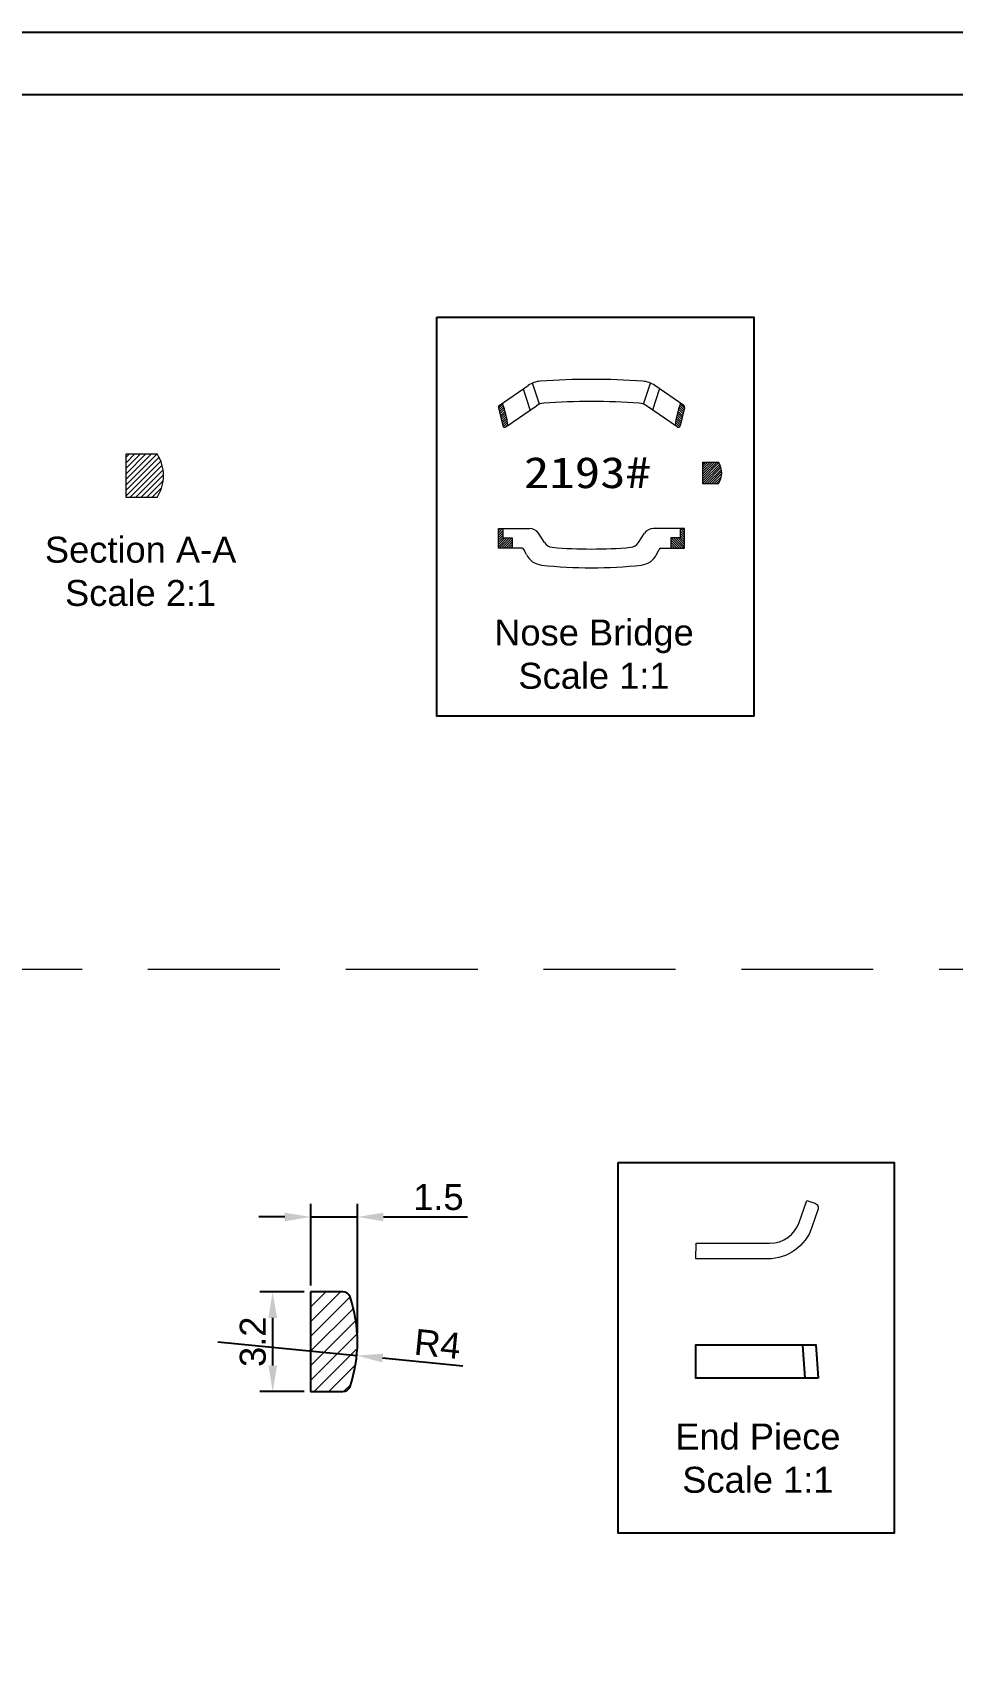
# Model space of a CAD drawing. Header units: millimetres. Extents: x 1399 to 2555, y 1196 to 1555.
# Drawn here: x 2257.5 to 2346.1, y 1397.6 to 1554.6 of the extents above; entities that cross this region are included whole.
import ezdxf

# ---------------------------------------------------------------- set-up
doc = ezdxf.new("R2010")
doc.units = ezdxf.units.MM
doc.linetypes.add('HIDDEN', pattern=[9.525, 6.35, -3.175])
doc.layers.add('Dimension', color=3, linetype='Continuous')
doc.layers.add('Text', color=4, linetype='Continuous')
doc.layers.add('Hatch', color=6, linetype='Continuous', lineweight=18)
doc.layers.add('绘图层', color=7, linetype='Continuous', lineweight=15)
doc.styles.get("Standard").update_dxf_attribs({"font": 'arial.ttf'})
doc.styles.add('宋体', font='SimSun.ttf')
doc.styles.add('样式 1', font='romant.shx')
doc.dimstyles.new('ISO-25', dxfattribs={"dimtxt": 2.5, "dimasz": 2.5, "dimexe": 1.25, "dimexo": 0.625, "dimtad": 1, "dimtxsty": 'Standard', "dimcen": 2.5, "dimadec": 0, "dimazin": 0, "dimtfac": 1, "dimtmove": 0, "dimatfit": 3, "dimfxl": 1, "dimarcsym": 0})
doc.dimstyles.new('ISO-25$0', dxfattribs={"dimtxt": 2.5, "dimasz": 2.5, "dimexe": 0.5, "dimexo": 1, "dimgap": 1, "dimtad": 0, "dimtih": 1, "dimtoh": 1, "dimdec": 1, "dimzin": 10, "dimdsep": 46, "dimlunit": 6, "dimtxsty": '样式 1', "dimcen": 0, "dimclrd": 256, "dimclre": 256, "dimclrt": 7, "dimazin": 0, "dimtfac": 1, "dimtdec": 1, "dimtofl": 0, "dimtmove": 0, "dimatfit": 0, "dimfxl": 1, "dimtolj": 1, "dimtzin": 10, "dimarcsym": 0})

# ---------------------------------------------------------------- blocks, each defined once
blk = doc.blocks.new('*D213')
at = {"layer": 'Defpoints', "color": 0, "transparency": 16777216}
for p in [(2284.29, 1433.26), (2280.63, 1423.66), (2284.29, 1423.66)]:
    blk.add_point(p, dxfattribs=at)
at = {"layer": 'Dimension', "color": 0, "lineweight": -2, "transparency": 16777216}
for p, q in [((2283.66, 1433.26), (2279.38, 1433.26)), ((2280.63, 1430.76), (2280.63, 1426.16)), ((2283.66, 1423.66), (2279.38, 1423.66))]:
    blk.add_line(p, q, dxfattribs=at)
at = {"layer": 'Dimension', "color": 0, "transparency": 16777216}
for points in [[(2280.22, 1430.76), (2281.05, 1430.76), (2280.63, 1433.26)], [(2280.22, 1426.16), (2281.05, 1426.16), (2280.63, 1423.66)]]:
    blk.add_solid(points, dxfattribs=at)
at = {"layer": 'Dimension', "color": 0, "transparency": 16777216, "insert": (2278.73, 1428.46), "char_height": 2.5, "attachment_point": 5, "rotation": 90}
blk.add_mtext('3.2', dxfattribs=at)
blk = doc.blocks.new('*D214')
at = {"layer": 'Defpoints', "color": 0, "transparency": 16777216}
for p in [(2288.79, 1440.48), (2284.29, 1433.26), (2288.79, 1428.63)]:
    blk.add_point(p, dxfattribs=at)
at = {"layer": 'Dimension', "color": 0, "lineweight": -2, "transparency": 16777216}
for p, q in [((2284.29, 1433.88), (2284.29, 1441.73)), ((2288.79, 1429.26), (2288.79, 1441.73)), ((2281.79, 1440.48), (2279.29, 1440.48)), ((2284.29, 1440.48), (2288.79, 1440.48)), ((2291.29, 1440.48), (2299.38, 1440.48))]:
    blk.add_line(p, q, dxfattribs=at)
at = {"layer": 'Dimension', "color": 0, "transparency": 16777216}
for points in [[(2281.79, 1440.89), (2281.79, 1440.06), (2284.29, 1440.48)], [(2291.29, 1440.89), (2291.29, 1440.06), (2288.79, 1440.48)]]:
    blk.add_solid(points, dxfattribs=at)
at = {"layer": 'Dimension', "color": 0, "transparency": 16777216, "insert": (2296.59, 1442.38), "char_height": 2.5, "attachment_point": 5}
blk.add_mtext('1.5', dxfattribs=at)
blk = doc.blocks.new('*D215')
at = {"layer": 'Defpoints', "color": 0, "transparency": 16777216}
for p in [(2275.35, 1428.46), (2288.73, 1427.13)]:
    blk.add_point(p, dxfattribs=at)
at = {"layer": 'Dimension', "color": 0, "lineweight": -2, "transparency": 16777216}
for p, q in [((2275.35, 1428.46), (2288.73, 1427.13)), ((2298.95, 1426.12), (2291.22, 1426.89))]:
    blk.add_line(p, q, dxfattribs=at)
at = {"layer": 'Dimension', "color": 0, "transparency": 16777216}
blk.add_solid([(2291.26, 1427.3), (2291.18, 1426.47), (2288.73, 1427.13)], dxfattribs=at)
at = {"layer": 'Dimension', "color": 0, "transparency": 16777216, "insert": (2296.51, 1428.25), "char_height": 2.5, "attachment_point": 5, "rotation": 354.3395}
blk.add_mtext('R4', dxfattribs=at)

msp = doc.modelspace()

# ---------------------------------------------------------------- hatches: boundary and pattern name
at = {"lineweight": 9}
h = msp.add_hatch(dxfattribs=at)
h.set_pattern_fill('ANSI31', color=1, scale=0.05, style=0)
h.set_pattern_definition([(45, (913.98046, 953.68709), (-0.112253202, 0.112253202), [])])
h.paths.add_polyline_path([(2302.37744, 1518.38857, -0.309275888), (2302.45761, 1518.59968), (2302.78358, 1518.82653, -0.049033149), (2303.28735, 1516.74048), (2303.08911, 1516.60252, -0.527561928), (2302.78045, 1516.71973)])
h = msp.add_hatch(dxfattribs=at)
h.set_pattern_fill('ANSI31', color=1, scale=0.05, style=0)
h.set_pattern_definition([(135, (3708.6867, 953.68709), (0.112253202, 0.112253202), [])])
h.paths.add_polyline_path([(2320.28972, 1518.38857, 0.309275888), (2320.20955, 1518.59968), (2319.88358, 1518.82653, 0.049033149), (2319.37981, 1516.74048), (2319.57805, 1516.60252, 0.527561928), (2319.8867, 1516.71973)])
h = msp.add_hatch(dxfattribs=at)
h.set_pattern_fill('ANSI31', color=6, scale=3, style=0)
h.set_pattern_definition([(45, (-12607.78997, -4037.4472), (-0.265165043, 0.265165043), [])])
edge = h.paths.add_edge_path()
edge.add_arc((2266.13612, 1511.88074), 3.975, 328.1092082, 391.8907918)
edge.add_line((2269.51112, 1513.98074), (2266.51112, 1513.98074))
edge.add_line((2266.51112, 1513.98074), (2266.51112, 1509.78074))
edge.add_line((2266.51112, 1509.78074), (2269.51112, 1509.78074))
h = msp.add_hatch(dxfattribs=at)
h.set_pattern_fill('ANSI31', color=1, scale=0.05, style=0)
h.set_pattern_definition([(45, (911.74379, 952.60715), (-0.112253202, 0.112253202), [])])
edge = h.paths.add_edge_path()
edge.add_arc((2321.88167, 1512.13964), 1.9875, 328.1092082, 391.8907918)
edge.add_line((2323.56917, 1513.18964), (2322.06917, 1513.18964))
edge.add_line((2322.06917, 1513.18964), (2322.06917, 1511.08964))
edge.add_line((2322.06917, 1511.08964), (2323.56917, 1511.08964))
h = msp.add_hatch(dxfattribs=at)
h.set_pattern_fill('ANSI31', color=1, scale=0.05, style=0)
h.set_pattern_definition([(45, (913.98046, 952.70655), (-0.112253202, 0.112253202), [])])
h.paths.add_polyline_path([(2303.70875, 1504.88991), (2303.70875, 1505.88991), (2302.78358, 1505.88991), (2302.78358, 1506.78991), (2302.36555, 1506.78991), (2302.36555, 1504.88991)])
h = msp.add_hatch(dxfattribs=at)
h.set_pattern_fill('ANSI31', color=1, scale=0.05, style=0)
h.set_pattern_definition([(135, (3708.6867, 952.70655), (0.112253202, 0.112253202), [])])
h.paths.add_polyline_path([(2320.30161, 1504.88991), (2320.30161, 1506.78991), (2319.88358, 1506.78991), (2319.88358, 1505.88991), (2318.9584, 1505.88991), (2318.9584, 1504.88991)])
at = {"layer": 'Hatch', "ltscale": 10}
h = msp.add_hatch(dxfattribs=at)
h.set_pattern_fill('ANSI31', color=256, scale=8)
h.set_pattern_definition([(45, (1409.855, 1154.168), (-0.7071068, 0.7071068), [])])
edge = h.paths.add_edge_path()
edge.add_arc((2287.38186, 1432.50862), 0.75, 20.6408648, 90)
edge.add_line((2287.38186, 1433.25862), (2284.28741, 1433.25862))
edge.add_line((2284.28741, 1433.25862), (2284.28741, 1423.65862))
edge.add_line((2284.28741, 1423.65862), (2287.38186, 1423.65862))
edge.add_arc((2287.36867, 1424.44398), 0.78547, 270.9618868, 351.9298235)
edge.add_arc((2275.35373, 1428.45862), 13.44122, 342.1283928, 378.7222942)

# ---------------------------------------------------------------- linework, layer by layer
for p, q in [((2550.76199, 1548.5531), (2141.50649, 1548.5531)), ((2287.38186, 1433.25862), (2284.28741, 1433.25862)), ((2284.28741, 1433.25862), (2284.28741, 1423.65862)), ((2331.64223, 1428.13917), (2331.86545, 1424.94697)), ((2284.28741, 1423.65862), (2287.38186, 1423.65862))]:
    msp.add_line(p, q)
at = {"color": 0, "lineweight": 9}
for p, q in [((2302.45131, 1518.62576), (2305.24701, 1520.57131)), ((2305.41587, 1518.22173), (2304.7696, 1520.20861)), ((2306.31323, 1518.77072), (2305.65661, 1520.7894)), ((2316.35393, 1518.77072), (2317.01055, 1520.7894)), ((2317.25128, 1518.22173), (2317.89756, 1520.20861)), ((2320.21585, 1518.62576), (2317.42014, 1520.57131)), ((2302.37114, 1518.41465), (2302.78675, 1516.69365)), ((2303.0954, 1516.57644), (2306.02978, 1518.6185)), ((2319.57175, 1516.57644), (2316.63737, 1518.6185)), ((2320.29602, 1518.41465), (2319.88041, 1516.69365)), ((2266.51112, 1513.98074), (2269.51112, 1513.98074)), ((2266.51112, 1509.78074), (2266.51112, 1513.98074)), ((2322.06917, 1513.18964), (2323.56917, 1513.18964)), ((2322.06917, 1511.08964), (2322.06917, 1513.18964)), ((2323.56917, 1511.08964), (2322.06917, 1511.08964)), ((2269.51112, 1509.78074), (2266.51112, 1509.78074)), ((2302.36555, 1506.78991), (2305.37741, 1506.78991)), ((2302.36555, 1504.88991), (2302.36555, 1506.78991)), ((2302.78358, 1506.78991), (2302.78358, 1505.88991)), ((2302.78358, 1505.88991), (2303.70875, 1505.88991)), ((2303.70875, 1505.88991), (2303.70875, 1504.88991)), ((2306.80859, 1505.42595), (2306.21505, 1506.33614)), ((2315.85857, 1505.42595), (2316.45211, 1506.33614)), ((2320.30161, 1506.78991), (2317.28975, 1506.78991)), ((2319.88358, 1505.88991), (2318.9584, 1505.88991)), ((2318.9584, 1505.88991), (2318.9584, 1504.88991)), ((2319.88358, 1506.78991), (2319.88358, 1505.88991)), ((2320.30161, 1504.88991), (2320.30161, 1506.78991)), ((2304.64444, 1504.88991), (2302.36555, 1504.88991)), ((2305.06062, 1504.29126), (2304.82432, 1504.77735)), ((2317.60654, 1504.29126), (2317.84284, 1504.77735)), ((2318.02271, 1504.88991), (2320.30161, 1504.88991))]:
    msp.add_line(p, q, dxfattribs=at)
at = {"color": 1, "linetype": 'HIDDEN', "lineweight": 9, "ltscale": 2}
msp.add_line((2154.32411, 1464.34844), (2550.76199, 1464.34844), dxfattribs=at)
for points in [[(2554.80003, 1257.5531), (2554.80003, 1554.5531), (2134.80004, 1554.5531), (2134.80004, 1257.5531)], [(2333.16862, 1424.94697), (2321.36597, 1424.94697), (2321.36597, 1428.14697), (2332.94486, 1428.14697)]]:
    msp.add_lwpolyline(points, close=True)
at = {"color": 1, "ltscale": 1000}
for points in [[(2296.45441, 1527.14207), (2326.9512, 1527.14207), (2326.9512, 1488.71019), (2296.45441, 1488.71019)], [(2313.90389, 1445.7177), (2340.49291, 1445.7177), (2340.49291, 1410.03659), (2313.90389, 1410.03659)]]:
    msp.add_lwpolyline(points, close=True, dxfattribs=at)
at = {"color": 7, "lineweight": 13}
msp.add_lwpolyline([(2321.36597, 1436.44324), (2321.42524, 1437.94715), (2328.50891, 1437.94594, 0.31849622), (2331.34007, 1439.95223), (2332.08109, 1442.06308), (2332.82801, 1441.81188, -0.415585727), (2333.14179, 1441.17637), (2332.56545, 1439.48885, -0.320792473), (2328.30696, 1436.44325), (2321.36596, 1436.44325)], format="xyb", dxfattribs=at)
at = {"color": 0, "lineweight": 9}
for centre, radius, start, end in [((2311.33358, 1452.43983), 68.71534, 90, 94.120986), ((2311.33358, 1452.43983), 68.71534, 85.879014, 90), ((2306.56079, 1518.68345), 2.3, 94.120986, 124.8343744), ((2316.10637, 1518.68345), 2.3, 55.1656256, 85.879014), ((2302.56555, 1518.46159), 0.2, 124.8343744, 193.5766838), ((2292.42512, 1515.22116), 10.96797, 7.9623954, 19.1909723), ((2306.82947, 1517.46937), 1.4, 93.9621192, 124.8343744), ((2311.33358, 1452.43983), 66.58534, 90, 93.9621192), ((2311.33358, 1452.43983), 66.58534, 86.0378808, 90), ((2315.83769, 1517.46937), 1.4, 55.1656256, 86.0378808), ((2330.24204, 1515.22116), 10.96797, 160.8090277, 172.0376046), ((2320.10161, 1518.46159), 0.2, 346.4233162, 55.1656256), ((2302.98116, 1516.7406), 0.2, 193.5766838, 304.8343744), ((2319.686, 1516.7406), 0.2, 235.1656256, 346.4233162), ((2266.13612, 1511.88074), 3.975, 328.1092082, 31.8907918), ((2321.88167, 1512.13964), 1.9875, 328.1092082, 31.8907918), ((2305.37741, 1505.78991), 1, 33.1085975, 90), ((2307.64622, 1505.97218), 1, 213.1085975, 265.0389414), ((2315.02093, 1505.97218), 1, 274.9610586, 326.8914025), ((2317.28975, 1505.78991), 1, 90, 146.8914025), ((2304.64444, 1504.68991), 0.2, 25.9259697, 90), ((2306.71167, 1505.09389), 1.8358, 205.9259697, 263.9152373), ((2311.33358, 1548.45134), 43.6389, 265.0389414, 270), ((2311.33358, 1548.45134), 43.6389, 270, 274.9610586), ((2315.95549, 1505.09389), 1.8358, 276.0847627, 334.0740303), ((2318.02271, 1504.68991), 0.2, 90, 154.0740303), ((2311.33358, 1548.45134), 45.4389, 263.9152373, 270), ((2311.33358, 1548.45134), 45.4389, 270, 276.0847627)]:
    msp.add_arc(centre, radius, start, end, dxfattribs=at)
for centre, radius, start, end in [((2287.38186, 1432.50862), 0.75, 20.6408648, 90), ((2275.35373, 1428.45862), 13.44122, 341.2777058, 18.7222942), ((2287.38186, 1424.40862), 0.75, 270, 339.3591352)]:
    msp.add_arc(centre, radius, start, end)

# ---------------------------------------------------------------- texts
at = {"color": 0, "lineweight": 9, "insert": (2304.82092, 1513.68088), "char_height": 3, "width": 14.4151723, "attachment_point": 1}
msp.add_mtext('{\\fSimSun|b1|i0|c134|p2;\\W1.2;2193#}', dxfattribs=at)
at = {"layer": 'Text', "insert": (2327.3557, 1417.22927), "char_height": 2.5, "width": 52.663462, "attachment_point": 5}
msp.add_mtext('End Piece\\P\\pxqc;Scale 1:1', dxfattribs=at)
at = {"layer": '绘图层', "color": 4, "linetype": 'ByBlock', "lineweight": 9, "char_height": 2.5, "width": 31.5629841, "attachment_point": 5, "style": '宋体'}
for s, insert in [('{\\fArial|b0|i0|c0|p34;Section A-A\\PScale 2:1}', (2267.91585, 1502.64768)), ('{\\fArial|b0|i0|c0|p34;Nose Bridge\\PScale 1:1}', (2311.57425, 1494.67146))]:
    msp.add_mtext(s, dxfattribs=dict(at, insert=insert))

# ---------------------------------------------------------------- dimensions: what is measured, and where the dimension line sits
at = {"layer": 'Dimension'}
dim = msp.add_linear_dim(base=(2288.79381, 1440.47625), p1=(2284.28741, 1433.25862), p2=(2288.79381, 1428.63377), dimstyle='ISO-25$0', override={"dimexe": 1.25, "dimexo": 0.625, "dimgap": 0.625, "dimtad": 1, "dimtih": 0, "dimtoh": 0, "dimlfac": 0.333333, "dimzin": 8, "dimlunit": 2, "dimtxsty": 'Standard', "dimcen": 2.5, "dimclrd": 0, "dimclre": 0, "dimclrt": 0, "dimadec": 0, "dimtp": 0.2, "dimtm": 0.2, "dimtdec": 2, "dimtofl": 1, "dimatfit": 3, "dimtolj": 0, "dimtzin": 8}, dxfattribs=at)
dim.commit()
dim.dimension.update_dxf_attribs({"geometry": '*D214', "text_midpoint": (2296.58627, 1442.37768)})
dim = msp.add_linear_dim(base=(2280.63256, 1423.65862), p1=(2284.28741, 1433.25862), p2=(2284.28741, 1423.65862), angle=90, dimstyle='ISO-25$0', override={"dimexe": 1.25, "dimexo": 0.625, "dimgap": 0.625, "dimtad": 1, "dimtih": 0, "dimtoh": 0, "dimlfac": 0.333333, "dimzin": 8, "dimlunit": 2, "dimtxsty": 'Standard', "dimcen": 2.5, "dimclrd": 0, "dimclre": 0, "dimclrt": 0, "dimadec": 0, "dimtp": 0.2, "dimtm": 0.2, "dimtdec": 2, "dimtofl": 1, "dimatfit": 3, "dimtolj": 0, "dimtzin": 8}, dxfattribs=at)
dim.commit()
dim.dimension.update_dxf_attribs({"geometry": '*D213', "text_midpoint": (2278.73028, 1428.45862)})
dim = msp.add_radius_dim(center=(2275.35373, 1428.45862), mpoint=(2288.72941, 1427.13286), dimstyle='ISO-25', override={"dimdec": 0, "dimlfac": 0.333333, "dimdsep": 46, "dimtp": 0.2, "dimtm": 0.2}, dxfattribs=at)
dim.commit()
dim.dimension.update_dxf_attribs({"geometry": '*D215', "text_midpoint": (2296.51269, 1428.24559)})

doc.saveas('drawing.dxf')
